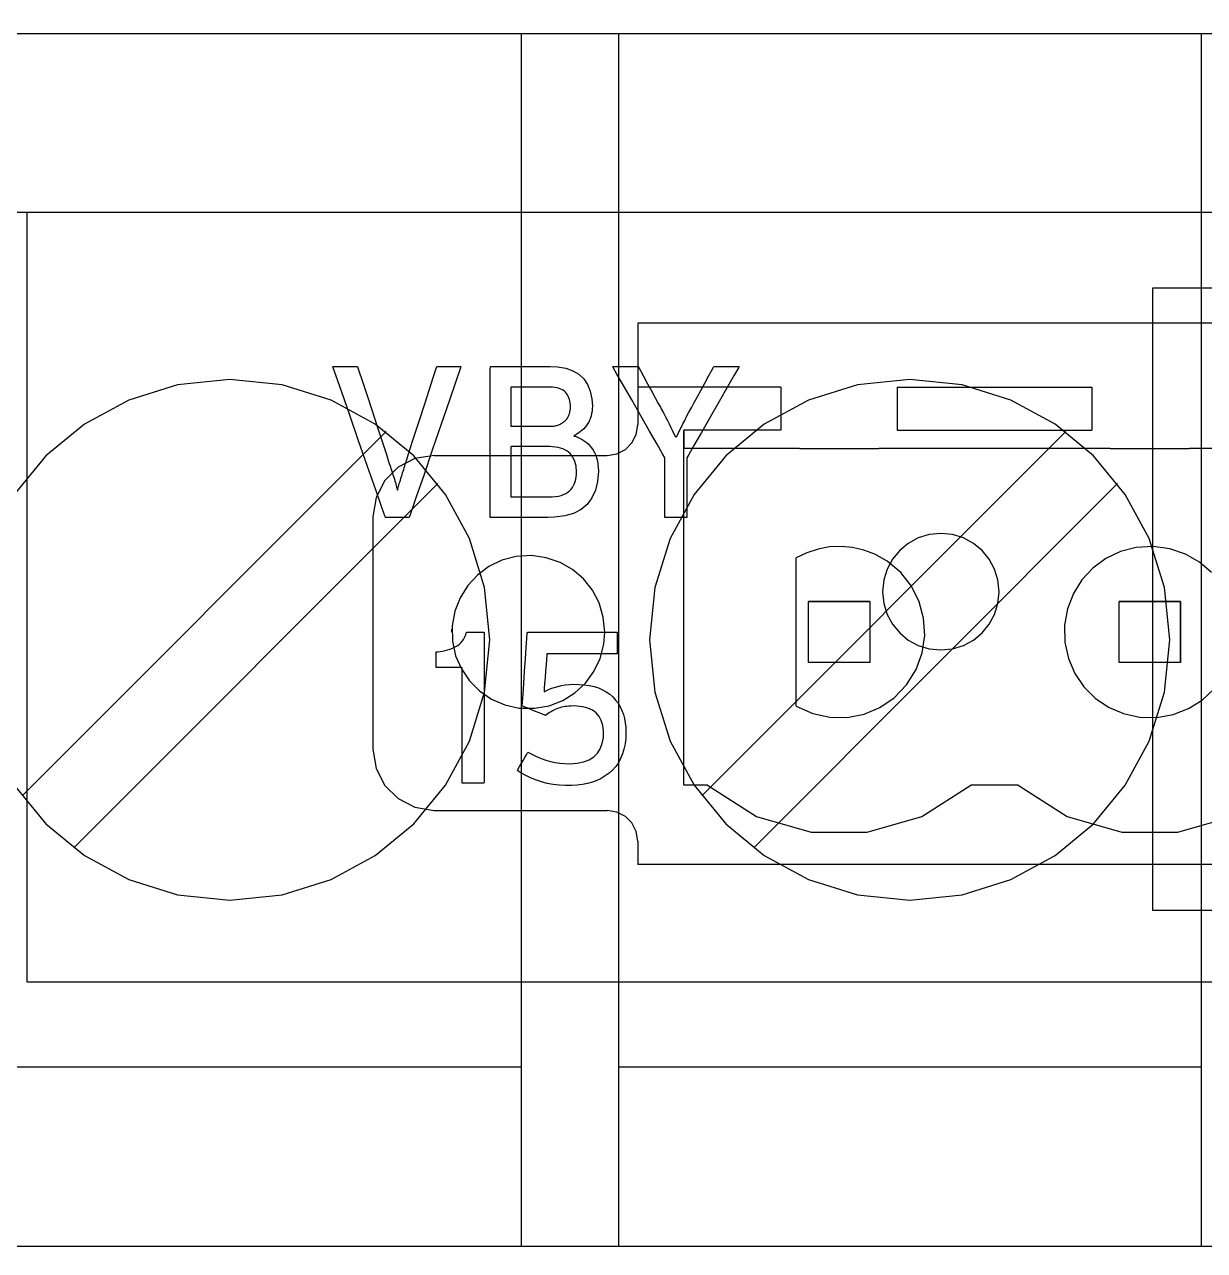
# Model space of a CAD drawing. Extents: x 1 to 47.7, y 0.2 to 33.4.
# Drawn here: x 32.929 to 33.688, y 10.856 to 11.644 of the extents above; entities that cross this region are included whole.
import ezdxf

# ---------------------------------------------------------------- set-up
doc = ezdxf.new("R2010")
doc.units = 0
doc.header["$MEASUREMENT"] = 0
for name, color, linetype in [('1_1__SCREW_TERMINAL_BLOCK_', 7, 'CONTINUOUS'), ('1_2__SCREW_TERMINAL_BLOCK_', 7, 'CONTINUOUS'), ('1_3__CONNECTORIZED_RELAY__', 7, 'CONTINUOUS'), ('1_4__CONNECTORIZED_RELAY__', 7, 'CONTINUOUS')]:
    doc.layers.add(name, color=color, linetype=linetype)

msp = doc.modelspace()

# ---------------------------------------------------------------- linework, layer by layer
at = {"layer": '1_1__SCREW_TERMINAL_BLOCK_'}
for points in [[(34.76386, 11.63858), (34.54315, 11.63858), (34.31163, 11.63858), (33.8421, 11.63858), (33.61707, 11.63858), (33.50982, 11.63858), (33.40717, 11.63858), (33.30993, 11.63858), (33.2189, 11.63858), (33.1349, 11.63858), (33.05874, 11.63858), (32.99123, 11.63858), (32.93318, 11.63858), (32.88541, 11.63858)], [(33.24825, 11.63858), (33.24825, 10.85864)], [(33.31078, 11.63858), (33.31078, 10.85864)], [(33.68578, 11.63858), (33.68578, 10.85864)], [(33.24825, 11.52354), (32.87325, 11.52354)], [(33.68578, 11.52354), (33.31078, 11.52354)], [(32.92199, 11.15506), (32.94243, 11.13027), (32.96721, 11.10981), (32.99565, 11.09436), (33.02708, 11.08459), (33.06083, 11.08118), (33.09453, 11.08459), (33.12592, 11.09436), (33.15433, 11.10981), (33.17909, 11.13027), (33.19952, 11.15506), (33.21494, 11.18349), (33.2247, 11.2149), (33.2281, 11.24861), (33.2247, 11.28231), (33.21494, 11.31373), (33.19952, 11.34216), (33.17909, 11.36695), (33.15433, 11.38741), (33.12592, 11.40286), (33.09453, 11.41263), (33.06083, 11.41604), (33.02708, 11.41263), (32.99565, 11.40286), (32.96721, 11.38741), (32.94243, 11.36695), (32.92199, 11.34216)], [(33.16126, 11.38261), (32.92699, 11.14835)], [(33.59878, 11.38261), (33.36452, 11.14835)], [(33.19467, 11.3492), (32.96041, 11.11493)], [(33.63203, 11.3492), (33.39794, 11.11493)], [(33.24825, 10.97369), (32.87325, 10.97369)], [(33.68578, 10.97369), (33.31078, 10.97369)], [(32.88541, 10.85864), (32.93318, 10.85864), (32.99123, 10.85864), (33.05874, 10.85864), (33.1349, 10.85864), (33.2189, 10.85864), (33.30993, 10.85864), (33.40717, 10.85864), (33.50982, 10.85864), (33.61707, 10.85864), (33.8421, 10.85864), (34.31163, 10.85864), (34.54315, 10.85864), (34.76386, 10.85864)]]:
    msp.add_lwpolyline(points, dxfattribs=at)
msp.add_lwpolyline([(33.66562, 11.24861), (33.66222, 11.28231), (33.65247, 11.31373), (33.63704, 11.34216), (33.61661, 11.36695), (33.59185, 11.38741), (33.56344, 11.40286), (33.53205, 11.41263), (33.49836, 11.41604), (33.46461, 11.41263), (33.43317, 11.40286), (33.40473, 11.38741), (33.37996, 11.36695), (33.35952, 11.34216), (33.34408, 11.31373), (33.33433, 11.28231), (33.33093, 11.24861), (33.33433, 11.2149), (33.34408, 11.18349), (33.35952, 11.15506), (33.37996, 11.13027), (33.40473, 11.10981), (33.43317, 11.09436), (33.46461, 11.08459), (33.49836, 11.08118), (33.53205, 11.08459), (33.56344, 11.09436), (33.59185, 11.10981), (33.61661, 11.13027), (33.63704, 11.15506), (33.65247, 11.18349), (33.66222, 11.2149)], close=True, dxfattribs=at)
at = {"layer": '1_2__SCREW_TERMINAL_BLOCK_'}
for points in [[(35.38001, 11.52363), (32.93, 11.52363)], [(32.93, 11.52363), (32.93, 11.02862)], [(33.32334, 11.45243), (33.32334, 11.43081)], [(34.98241, 11.45243), (33.32334, 11.45243)], [(33.32334, 11.43081), (33.32334, 11.41111)], [(33.41546, 11.41111), (33.32334, 11.41111)], [(33.32334, 11.41111), (33.32334, 11.38691)], [(33.41546, 11.41111), (33.41546, 11.38355)], [(33.49028, 11.41111), (33.61547, 11.41111)], [(33.49028, 11.41111), (33.49028, 11.38355)], [(33.61547, 11.41111), (33.61547, 11.38355)], [(33.30364, 11.36722), (33.30988, 11.36822), (33.31529, 11.37102), (33.31955, 11.37528), (33.32234, 11.38069), (33.32334, 11.38691)], [(33.41546, 11.38355), (33.35285, 11.38355)], [(33.35285, 11.1552), (33.35285, 11.38355)], [(33.35285, 11.38355), (33.35285, 11.37175)], [(33.49028, 11.38355), (33.61547, 11.38355)], [(33.19223, 11.36722), (33.1798, 11.36521), (33.16899, 11.35962), (33.16047, 11.3511), (33.15488, 11.3403), (33.15287, 11.32786)], [(33.19223, 11.36722), (33.30364, 11.36722)], [(33.19223, 11.36722), (33.19223, 11.36722)], [(33.42734, 11.37175), (33.35285, 11.37175)], [(33.35285, 11.16703), (33.35285, 11.37175)], [(33.42734, 11.37175), (33.42924, 11.37175)], [(33.42924, 11.37175), (33.47649, 11.37175)], [(33.47649, 11.37175), (33.47839, 11.37175)], [(33.62732, 11.37175), (33.47839, 11.37175)], [(33.62732, 11.37175), (33.62925, 11.37175)], [(33.62925, 11.37175), (33.67647, 11.37175)], [(33.67647, 11.37175), (33.6784, 11.37175)], [(33.82735, 11.37175), (33.6784, 11.37175)], [(33.15287, 11.32786), (33.15287, 11.17823)], [(33.1529, 11.32943), (33.1529, 11.32941)], [(33.42531, 11.2059), (33.43594, 11.20117), (33.44698, 11.19882), (33.45809, 11.19876), (33.46891, 11.2009), (33.4791, 11.20515), (33.48833, 11.21141), (33.49624, 11.2196), (33.50246, 11.22956), (33.50639, 11.24037), (33.50796, 11.25146), (33.50728, 11.26251), (33.50442, 11.27315), (33.49949, 11.28306), (33.49258, 11.29188), (33.48377, 11.29927), (33.47589, 11.3037), (33.46882, 11.30638), (33.46153, 11.30806), (33.45411, 11.30873), (33.44667, 11.30839), (33.43932, 11.30705), (33.43217, 11.30471), (33.42531, 11.30136)], [(33.69257, 11.29188), (33.68475, 11.29861), (33.67576, 11.3038), (33.66581, 11.30724), (33.65509, 11.30872), (33.64415, 11.30808), (33.63386, 11.3054), (33.62446, 11.30088), (33.61615, 11.29474), (33.60913, 11.28719), (33.60362, 11.27841), (33.59982, 11.26863), (33.59793, 11.25805), (33.59814, 11.24706), (33.60043, 11.23662), (33.60459, 11.22703), (33.61042, 11.21848), (33.61771, 11.21119), (33.62626, 11.20536), (33.63585, 11.2012), (33.64629, 11.19891), (33.65728, 11.19869), (33.66786, 11.20058), (33.67764, 11.20439), (33.68642, 11.2099), (33.69397, 11.21692)], [(33.42531, 11.2059), (33.42531, 11.30136)], [(33.4332, 11.27331), (33.47256, 11.27331)], [(33.4332, 11.23395), (33.4332, 11.27331)], [(33.47256, 11.27331), (33.4332, 11.27331)], [(33.47256, 11.27331), (33.47256, 11.23395)], [(33.47256, 11.27331), (33.47256, 11.27331)], [(33.47256, 11.27331), (33.47256, 11.23395)], [(33.63318, 11.27331), (33.67257, 11.27331)], [(33.63318, 11.23395), (33.63318, 11.27331)], [(33.67257, 11.27331), (33.63318, 11.27331)], [(33.67257, 11.27331), (33.67257, 11.23395)], [(33.67257, 11.27331), (33.67257, 11.27331)], [(33.67257, 11.23395), (33.67257, 11.27331)], [(33.20365, 11.25364), (33.20371, 11.25559)], [(33.59781, 11.25584), (33.59781, 11.25584)], [(33.47256, 11.23395), (33.4332, 11.23395)], [(33.67257, 11.23395), (33.63318, 11.23395)], [(33.15287, 11.17823), (33.15488, 11.16579), (33.16047, 11.15499), (33.16899, 11.14647), (33.1798, 11.14088), (33.19223, 11.13887)], [(33.35285, 11.16703), (33.35285, 11.16703)], [(33.35285, 11.1552), (33.35285, 11.16703)], [(33.36807, 11.1552), (33.35285, 11.1552)], [(33.36807, 11.1552), (33.39975, 11.13504), (33.43479, 11.12496), (33.47095, 11.12496), (33.506, 11.13504), (33.53769, 11.1552)], [(33.56808, 11.1552), (33.53769, 11.1552)], [(33.56808, 11.1552), (33.59974, 11.13504), (33.63479, 11.12496), (33.67096, 11.12496), (33.706, 11.13504), (33.73767, 11.1552)], [(33.19223, 11.13887), (33.30364, 11.13887)], [(33.32334, 11.11917), (33.32234, 11.1254), (33.31955, 11.13081), (33.31529, 11.13507), (33.30988, 11.13786), (33.30364, 11.13887)], [(33.32334, 11.11917), (33.32334, 11.10404)], [(34.98241, 11.10404), (33.32334, 11.10404)], [(32.93, 11.02862), (35.38001, 11.02862)]]:
    msp.add_lwpolyline(points, dxfattribs=at)
msp.add_lwpolyline([(33.30207, 11.25364), (33.30112, 11.26332), (33.29838, 11.27237), (33.29405, 11.28058), (33.2883, 11.28778), (33.28133, 11.29379), (33.2733, 11.29842), (33.26441, 11.30149), (33.25484, 11.30281), (33.24507, 11.30224), (33.23589, 11.29984), (33.22749, 11.29582), (33.22007, 11.29034), (33.21381, 11.28359), (33.20889, 11.27576), (33.2055, 11.26703), (33.20381, 11.25758), (33.204, 11.24776), (33.20604, 11.23844), (33.20976, 11.22988), (33.21496, 11.22225), (33.22147, 11.21574), (33.2291, 11.21054), (33.23767, 11.20682), (33.24699, 11.20478), (33.2568, 11.20459), (33.26625, 11.20628), (33.27498, 11.20967), (33.28281, 11.21459), (33.28956, 11.22085), (33.29504, 11.22827), (33.29906, 11.23667), (33.30146, 11.24585), (33.30207, 11.25364), (33.30207, 11.25364), (33.30207, 11.25364), (33.30207, 11.25364), (33.30207, 11.25364), (33.30207, 11.25364), (33.30207, 11.25364), (33.30207, 11.25364)], close=True, dxfattribs=at)
at = {"layer": '1_3__CONNECTORIZED_RELAY__'}
msp.add_lwpolyline([(33.8396, 11.81481), (33.8396, 11.47478), (33.6546, 11.47478), (33.6546, 11.07482), (33.8396, 11.07482), (33.8396, 10.7348), (34.38943, 10.7348), (34.38943, 11.07482), (34.57444, 11.07482), (34.57444, 11.47478), (34.38943, 11.47478), (34.38943, 11.81481), (33.8396, 11.81481)], dxfattribs=at)
for points in [[(33.17622, 11.32734), (33.17564, 11.32734), (33.17412, 11.32734), (33.17193, 11.32734), (33.16936, 11.32734), (33.1667, 11.32734), (33.16424, 11.32734), (33.16226, 11.32734), (33.16105, 11.32734), (33.16063, 11.32784), (33.15855, 11.33384), (33.1546, 11.34519), (33.14943, 11.36008), (33.14365, 11.3767), (33.13791, 11.39323), (33.13282, 11.40787), (33.12902, 11.41881), (33.12713, 11.42424), (33.12735, 11.42452), (33.12868, 11.42452), (33.13078, 11.42452), (33.13335, 11.42452), (33.13609, 11.42452), (33.13871, 11.42452), (33.14092, 11.42452), (33.14241, 11.42452), (33.14291, 11.4245), (33.14379, 11.4218), (33.1459, 11.41538), (33.14884, 11.40639), (33.15225, 11.39598), (33.15574, 11.38531), (33.15895, 11.37553), (33.16148, 11.3678), (33.16296, 11.36327), (33.16335, 11.36209), (33.1637, 11.36105), (33.16406, 11.35999), (33.16442, 11.35891), (33.16478, 11.35781), (33.16515, 11.35669), (33.16553, 11.35554), (33.16591, 11.35438), (33.1663, 11.3532), (33.16665, 11.352), (33.16697, 11.35086), (33.16727, 11.34978), (33.16755, 11.34877), (33.16781, 11.34782), (33.16805, 11.34693), (33.16827, 11.34611), (33.16847, 11.34535), (33.16865, 11.3449), (33.16882, 11.34562), (33.16903, 11.3464), (33.16926, 11.34725), (33.16953, 11.34816), (33.16982, 11.34913), (33.17014, 11.35017), (33.1705, 11.35127), (33.17088, 11.35244), (33.17126, 11.35365), (33.17161, 11.35485), (33.17196, 11.35603), (33.1723, 11.35718), (33.17264, 11.35831), (33.17297, 11.35942), (33.1733, 11.3605), (33.17362, 11.36156), (33.17394, 11.3626), (33.17458, 11.3646), (33.17647, 11.37042), (33.17925, 11.37901), (33.18256, 11.38923), (33.18602, 11.39991), (33.18925, 11.40992), (33.1919, 11.41809), (33.19358, 11.42328), (33.19403, 11.42452), (33.1949, 11.42452), (33.19666, 11.42452), (33.19901, 11.42452), (33.20166, 11.42452), (33.20433, 11.42452), (33.20672, 11.42452), (33.20854, 11.42452), (33.2095, 11.42452), (33.20906, 11.42301), (33.20644, 11.41538), (33.20215, 11.40288), (33.19682, 11.38734), (33.19106, 11.37057), (33.1855, 11.35437), (33.18075, 11.34056), (33.17745, 11.33095)], [(33.29796, 11.35714), (33.29744, 11.35058), (33.29606, 11.34484), (33.29382, 11.33991), (33.29072, 11.33579), (33.28676, 11.33249), (33.28195, 11.33), (33.27628, 11.32832), (33.26975, 11.32746), (33.26545, 11.32734), (33.26291, 11.32734), (33.25834, 11.32734), (33.25245, 11.32734), (33.24597, 11.32734), (33.2396, 11.32734), (33.23407, 11.32734), (33.23009, 11.32734), (33.22839, 11.32734), (33.22837, 11.33027), (33.22837, 11.33946), (33.22837, 11.3531), (33.22837, 11.36932), (33.22837, 11.38627), (33.22837, 11.40208), (33.22837, 11.41489), (33.22837, 11.42284), (33.22854, 11.42452), (33.23089, 11.42452), (33.23543, 11.42452), (33.24141, 11.42452), (33.24808, 11.42452), (33.25472, 11.42452), (33.26058, 11.42452), (33.26491, 11.42452), (33.26697, 11.42452), (33.27163, 11.42429), (33.2769, 11.42339), (33.28146, 11.4218), (33.28532, 11.41953), (33.28848, 11.41658), (33.29093, 11.41295), (33.29269, 11.40863), (33.29374, 11.40364), (33.29407, 11.3989), (33.294, 11.39725), (33.29384, 11.39567), (33.29359, 11.39416), (33.29325, 11.39271), (33.29282, 11.39133), (33.2923, 11.39001), (33.29169, 11.38876), (33.29099, 11.38758), (33.2902, 11.38647), (33.28937, 11.38543), (33.28848, 11.38444), (33.28753, 11.38352), (33.28653, 11.38265), (33.28546, 11.38183), (33.28435, 11.38108), (33.28317, 11.38038), (33.28223, 11.37977), (33.28361, 11.37938), (33.28496, 11.37888), (33.28628, 11.37826), (33.28757, 11.37753), (33.28883, 11.37668), (33.29007, 11.37572), (33.29128, 11.37464), (33.29245, 11.37345), (33.29358, 11.37214), (33.29458, 11.37071), (33.29545, 11.36915), (33.29619, 11.36746), (33.2968, 11.36565), (33.29728, 11.36372), (33.29764, 11.36165), (33.29786, 11.35946)], [(33.35483, 11.36575), (33.35483, 11.36432), (33.35483, 11.36052), (33.35483, 11.35507), (33.35483, 11.34866), (33.35483, 11.34203), (33.35483, 11.33589), (33.35483, 11.33095), (33.35483, 11.32793), (33.35476, 11.32734), (33.35389, 11.32734), (33.35224, 11.32734), (33.35008, 11.32734), (33.34767, 11.32734), (33.34528, 11.32734), (33.34315, 11.32734), (33.34157, 11.32734), (33.34078, 11.32734), (33.34074, 11.32811), (33.34074, 11.33134), (33.34074, 11.33642), (33.34074, 11.34264), (33.34074, 11.34929), (33.34074, 11.35564), (33.34074, 11.36098), (33.34074, 11.3646), (33.34073, 11.36581), (33.33926, 11.36836), (33.33576, 11.37445), (33.33087, 11.38297), (33.3252, 11.39284), (33.31939, 11.40295), (33.31406, 11.41222), (33.30985, 11.41955), (33.30738, 11.42385), (33.30713, 11.42452), (33.30824, 11.42452), (33.31024, 11.42452), (33.31282, 11.42452), (33.31566, 11.42452), (33.31846, 11.42452), (33.32091, 11.42452), (33.3227, 11.42452), (33.32352, 11.42452), (33.32391, 11.42384), (33.32521, 11.42146), (33.3272, 11.41782), (33.32959, 11.41343), (33.33212, 11.4088), (33.33452, 11.40441), (33.3365, 11.40078), (33.33781, 11.39839), (33.33843, 11.39723), (33.33978, 11.39466), (33.34108, 11.39218), (33.34231, 11.38979), (33.34347, 11.3875), (33.34457, 11.3853), (33.34561, 11.3832), (33.34659, 11.38119), (33.34749, 11.37928), (33.34834, 11.37941), (33.34922, 11.38128), (33.35017, 11.38326), (33.3512, 11.38534), (33.3523, 11.38753), (33.35347, 11.38982), (33.35471, 11.39222), (33.35603, 11.39472), (33.35741, 11.39733), (33.358, 11.39841), (33.35939, 11.40094), (33.36144, 11.40469), (33.36388, 11.40914), (33.36644, 11.4138), (33.36883, 11.41816), (33.37078, 11.42172), (33.37202, 11.42398), (33.37236, 11.42452), (33.37327, 11.42452), (33.3751, 11.42452), (33.37755, 11.42452), (33.38032, 11.42452), (33.38311, 11.42452), (33.3856, 11.42452), (33.3875, 11.42452), (33.38851, 11.42452), (33.38807, 11.42361), (33.38541, 11.41899), (33.38107, 11.41143), (33.37568, 11.40204), (33.36985, 11.39189), (33.36422, 11.3821), (33.35942, 11.37375), (33.35608, 11.36793)], [(33.27998, 11.39848), (33.27994, 11.39975), (33.27982, 11.40096), (33.27962, 11.40213), (33.27935, 11.40324), (33.279, 11.40431), (33.27857, 11.40532), (33.27806, 11.40629), (33.27748, 11.4072), (33.27676, 11.40804), (33.2759, 11.40876), (33.27493, 11.40939), (33.27386, 11.40993), (33.27268, 11.41037), (33.2714, 11.41073), (33.27001, 11.41099), (33.26851, 11.41116), (33.26691, 11.41123), (33.26595, 11.41123), (33.26337, 11.41123), (33.25969, 11.41123), (33.25539, 11.41123), (33.25097, 11.41123), (33.24692, 11.41123), (33.24373, 11.41123), (33.2419, 11.41123), (33.24164, 11.41098), (33.24164, 11.40916), (33.24164, 11.40598), (33.24164, 11.40194), (33.24164, 11.39754), (33.24164, 11.39325), (33.24164, 11.38959), (33.24164, 11.38702), (33.24164, 11.38606), (33.24261, 11.38606), (33.24518, 11.38606), (33.24887, 11.38606), (33.25317, 11.38606), (33.25759, 11.38606), (33.26164, 11.38606), (33.26483, 11.38606), (33.26666, 11.38606), (33.26733, 11.38606), (33.26815, 11.3861), (33.26893, 11.38616), (33.26968, 11.38626), (33.2704, 11.38638), (33.27109, 11.38654), (33.27174, 11.38674), (33.27236, 11.38696), (33.27295, 11.38721), (33.27351, 11.38748), (33.27405, 11.38776), (33.27457, 11.38806), (33.27507, 11.38837), (33.27554, 11.3887), (33.27599, 11.38905), (33.27642, 11.38941), (33.27682, 11.3898), (33.27736, 11.39041), (33.27797, 11.39127), (33.2785, 11.39217), (33.27895, 11.39311), (33.27932, 11.3941), (33.27961, 11.39513), (33.27981, 11.3962), (33.27993, 11.39732)], [(33.28384, 11.35674), (33.28355, 11.36033), (33.28279, 11.36347), (33.28156, 11.36616), (33.27987, 11.36841), (33.27772, 11.3702), (33.2751, 11.37154), (33.27201, 11.37243), (33.26846, 11.37287), (33.26671, 11.37292), (33.26452, 11.37292), (33.261, 11.37292), (33.25669, 11.37292), (33.25212, 11.37292), (33.24781, 11.37292), (33.2443, 11.37292), (33.24211, 11.37292), (33.24164, 11.37277), (33.24164, 11.3707), (33.24164, 11.36674), (33.24164, 11.36155), (33.24164, 11.3558), (33.24164, 11.35017), (33.24164, 11.34531), (33.24164, 11.34191), (33.24164, 11.34062), (33.24264, 11.34062), (33.24529, 11.34062), (33.24907, 11.34062), (33.25346, 11.34062), (33.25793, 11.34062), (33.26197, 11.34062), (33.26505, 11.34062), (33.26666, 11.34062), (33.26824, 11.34065), (33.27031, 11.34081), (33.27223, 11.34109), (33.27398, 11.34151), (33.27558, 11.34205), (33.27702, 11.34273), (33.27831, 11.34354), (33.27943, 11.34448), (33.28039, 11.34553), (33.2812, 11.34664), (33.2819, 11.34784), (33.28249, 11.34912), (33.28298, 11.35048), (33.28336, 11.35192), (33.28362, 11.35344), (33.28379, 11.35505)], [(33.48085, 11.2796), (33.48161, 11.27204), (33.4838, 11.26501), (33.48726, 11.25864), (33.49184, 11.25309), (33.49739, 11.24851), (33.50377, 11.24505), (33.51081, 11.24287), (33.51837, 11.24211), (33.52592, 11.24287), (33.53295, 11.24505), (33.53932, 11.24851), (33.54487, 11.25309), (33.54945, 11.25864), (33.55291, 11.26501), (33.55509, 11.27204), (33.55585, 11.2796), (33.55509, 11.28716), (33.55291, 11.2942), (33.54945, 11.30057), (33.54487, 11.30612), (33.53932, 11.31071), (33.53295, 11.31416), (33.52592, 11.31635), (33.51837, 11.31711), (33.51081, 11.31635), (33.50377, 11.31416), (33.49739, 11.31071), (33.49184, 11.30612), (33.48726, 11.30057), (33.4838, 11.2942), (33.48161, 11.28716)], [(33.21022, 11.15636), (33.21022, 11.15921), (33.21022, 11.1668), (33.21022, 11.17766), (33.21022, 11.19034), (33.21022, 11.20339), (33.21022, 11.21534), (33.21022, 11.22475), (33.21022, 11.23015), (33.21005, 11.23089), (33.20884, 11.23089), (33.20674, 11.23089), (33.20406, 11.23089), (33.20113, 11.23089), (33.19829, 11.23089), (33.19586, 11.23089), (33.19416, 11.23089), (33.19352, 11.23089), (33.19352, 11.23127), (33.19352, 11.23229), (33.19352, 11.23376), (33.19352, 11.23547), (33.19352, 11.23722), (33.19352, 11.23883), (33.19352, 11.2401), (33.19352, 11.24083), (33.19439, 11.241), (33.19608, 11.24119), (33.19771, 11.24145), (33.19928, 11.24177), (33.2008, 11.24216), (33.20226, 11.24262), (33.20365, 11.24314), (33.20499, 11.24373), (33.20627, 11.24438), (33.20746, 11.24509), (33.20854, 11.24589), (33.20951, 11.24679), (33.21037, 11.2478), (33.21112, 11.2489), (33.21177, 11.2501), (33.21231, 11.2514), (33.21274, 11.2528), (33.21303, 11.25354), (33.21386, 11.25354), (33.2153, 11.25354), (33.21713, 11.25354), (33.21912, 11.25354), (33.22106, 11.25354), (33.22273, 11.25354), (33.22389, 11.25354), (33.22432, 11.25354), (33.22432, 11.24982), (33.22432, 11.23993), (33.22432, 11.22577), (33.22432, 11.20923), (33.22432, 11.19222), (33.22432, 11.17663), (33.22432, 11.16437), (33.22432, 11.15733), (33.22418, 11.15636), (33.22316, 11.15636), (33.22138, 11.15636), (33.21912, 11.15636), (33.21665, 11.15636), (33.21425, 11.15636), (33.21219, 11.15636), (33.21076, 11.15636)], [(33.31567, 11.18936), (33.31551, 11.18546), (33.31509, 11.1818), (33.3144, 11.17838), (33.31346, 11.1752), (33.31225, 11.17225), (33.31079, 11.16954), (33.30906, 11.16707), (33.30708, 11.16484), (33.30483, 11.16285), (33.3024, 11.16107), (33.2998, 11.15952), (33.29703, 11.15819), (33.29409, 11.15708), (33.29097, 11.15619), (33.28769, 11.15552), (33.28424, 11.15506), (33.28061, 11.15483), (33.27673, 11.15482), (33.27276, 11.15506), (33.26885, 11.15554), (33.26501, 11.15628), (33.26125, 11.15726), (33.25755, 11.15849), (33.25392, 11.15997), (33.25036, 11.16171), (33.24687, 11.16369), (33.24584, 11.1646), (33.24637, 11.16554), (33.24724, 11.16706), (33.24831, 11.16895), (33.24948, 11.17099), (33.25061, 11.17297), (33.25158, 11.17469), (33.25228, 11.17591), (33.25257, 11.17643), (33.25518, 11.17501), (33.25813, 11.17359), (33.26109, 11.17235), (33.26408, 11.1713), (33.26708, 11.17044), (33.2701, 11.16977), (33.27315, 11.16929), (33.27621, 11.169), (33.2795, 11.16891), (33.28422, 11.16928), (33.28835, 11.17014), (33.29192, 11.17151), (33.29491, 11.17337), (33.29733, 11.17574), (33.29918, 11.1786), (33.30045, 11.18196), (33.30115, 11.18582), (33.30124, 11.18997), (33.30076, 11.19356), (33.2998, 11.1967), (33.29836, 11.19938), (33.29645, 11.20161), (33.29407, 11.2034), (33.29121, 11.20473), (33.28787, 11.2056), (33.28406, 11.20603), (33.28148, 11.20607), (33.28018, 11.20603), (33.27893, 11.20595), (33.27771, 11.20583), (33.27652, 11.20567), (33.27538, 11.20547), (33.27427, 11.20524), (33.2732, 11.20496), (33.27217, 11.20465), (33.27118, 11.20427), (33.27022, 11.20384), (33.26927, 11.20338), (33.26834, 11.20289), (33.26744, 11.20237), (33.26654, 11.20181), (33.26567, 11.20122), (33.26482, 11.20061), (33.26398, 11.19996), (33.26344, 11.20018), (33.262, 11.20077), (33.25992, 11.20161), (33.25747, 11.20261), (33.25491, 11.20365), (33.25252, 11.20462), (33.25056, 11.20542), (33.24929, 11.20594), (33.24896, 11.20616), (33.24913, 11.20858), (33.24947, 11.21366), (33.24994, 11.22057), (33.25047, 11.22846), (33.25102, 11.23649), (33.25151, 11.24381), (33.2519, 11.2496), (33.25213, 11.25299), (33.2526, 11.25354), (33.25635, 11.25354), (33.26313, 11.25354), (33.27191, 11.25354), (33.28165, 11.25354), (33.29134, 11.25354), (33.29994, 11.25354), (33.30643, 11.25354), (33.30979, 11.25354), (33.31003, 11.25331), (33.31003, 11.25223), (33.31003, 11.25049), (33.31003, 11.24832), (33.31003, 11.24597), (33.31003, 11.24369), (33.31003, 11.24173), (33.31003, 11.24032), (33.31003, 11.23972), (33.30873, 11.23971), (33.30465, 11.23971), (33.29855, 11.23971), (33.29126, 11.23971), (33.28356, 11.23971), (33.27626, 11.23971), (33.27017, 11.23971), (33.26608, 11.23971), (33.26478, 11.2397), (33.2647, 11.23863), (33.26452, 11.23611), (33.26425, 11.2326), (33.26395, 11.22853), (33.26364, 11.22434), (33.26335, 11.22047), (33.26311, 11.21735), (33.26297, 11.21542), (33.26354, 11.21538), (33.26541, 11.21639), (33.2674, 11.21727), (33.26952, 11.21804), (33.27177, 11.21868), (33.27414, 11.2192), (33.27664, 11.21959), (33.27926, 11.21986), (33.282, 11.22001), (33.28529, 11.21998), (33.28878, 11.21972), (33.29205, 11.21925), (33.29512, 11.21856), (33.29797, 11.21765), (33.3006, 11.21652), (33.30303, 11.21518), (33.30523, 11.21363), (33.30723, 11.21186), (33.309, 11.20989), (33.31056, 11.20779), (33.31192, 11.20556), (33.31306, 11.20319), (33.314, 11.20069), (33.31473, 11.19806), (33.31526, 11.19529), (33.31557, 11.19239)]]:
    msp.add_lwpolyline(points, close=True, dxfattribs=at)
at = {"layer": '1_4__CONNECTORIZED_RELAY__'}
for points in [[(35.38001, 11.52363), (32.93, 11.52363)], [(32.93, 11.52363), (32.93, 11.02862)], [(33.32334, 11.45243), (33.32334, 11.43081)], [(34.98241, 11.45243), (33.32334, 11.45243)], [(33.32334, 11.43081), (33.32334, 11.41111)], [(33.41546, 11.41111), (33.32334, 11.41111)], [(33.32334, 11.41111), (33.32334, 11.38691)], [(33.41546, 11.41111), (33.41546, 11.38355)], [(33.49028, 11.41111), (33.61547, 11.41111)], [(33.49028, 11.41111), (33.49028, 11.38355)], [(33.61547, 11.41111), (33.61547, 11.38355)], [(33.30364, 11.36722), (33.30988, 11.36822), (33.31529, 11.37102), (33.31955, 11.37528), (33.32234, 11.38069), (33.32334, 11.38691)], [(33.41546, 11.38355), (33.35285, 11.38355)], [(33.35285, 11.1552), (33.35285, 11.38355)], [(33.35285, 11.38355), (33.35285, 11.37175)], [(33.49028, 11.38355), (33.61547, 11.38355)], [(33.19223, 11.36722), (33.1798, 11.36521), (33.16899, 11.35962), (33.16047, 11.3511), (33.15488, 11.3403), (33.15287, 11.32786)], [(33.19223, 11.36722), (33.30364, 11.36722)], [(33.19223, 11.36722), (33.19223, 11.36722)], [(33.42734, 11.37175), (33.35285, 11.37175)], [(33.35285, 11.16703), (33.35285, 11.37175)], [(33.42734, 11.37175), (33.42924, 11.37175)], [(33.42924, 11.37175), (33.47649, 11.37175)], [(33.47649, 11.37175), (33.47839, 11.37175)], [(33.62732, 11.37175), (33.47839, 11.37175)], [(33.62732, 11.37175), (33.62925, 11.37175)], [(33.62925, 11.37175), (33.67647, 11.37175)], [(33.67647, 11.37175), (33.6784, 11.37175)], [(33.82735, 11.37175), (33.6784, 11.37175)], [(33.15287, 11.32786), (33.15287, 11.17823)], [(33.1529, 11.32943), (33.1529, 11.32941)], [(33.42531, 11.2059), (33.43594, 11.20117), (33.44698, 11.19882), (33.45809, 11.19876), (33.46891, 11.2009), (33.4791, 11.20515), (33.48833, 11.21141), (33.49624, 11.2196), (33.50246, 11.22956), (33.50639, 11.24037), (33.50796, 11.25146), (33.50728, 11.26251), (33.50442, 11.27315), (33.49949, 11.28306), (33.49258, 11.29188), (33.48377, 11.29927), (33.47589, 11.3037), (33.46882, 11.30638), (33.46153, 11.30806), (33.45411, 11.30873), (33.44667, 11.30839), (33.43932, 11.30705), (33.43217, 11.30471), (33.42531, 11.30136)], [(33.69257, 11.29188), (33.68475, 11.29861), (33.67576, 11.3038), (33.66581, 11.30724), (33.65509, 11.30872), (33.64415, 11.30808), (33.63386, 11.3054), (33.62446, 11.30088), (33.61615, 11.29474), (33.60913, 11.28719), (33.60362, 11.27841), (33.59982, 11.26863), (33.59793, 11.25805), (33.59814, 11.24706), (33.60043, 11.23662), (33.60459, 11.22703), (33.61042, 11.21848), (33.61771, 11.21119), (33.62626, 11.20536), (33.63585, 11.2012), (33.64629, 11.19891), (33.65728, 11.19869), (33.66786, 11.20058), (33.67764, 11.20439), (33.68642, 11.2099), (33.69397, 11.21692)], [(33.42531, 11.2059), (33.42531, 11.30136)], [(33.4332, 11.27331), (33.47256, 11.27331)], [(33.4332, 11.23395), (33.4332, 11.27331)], [(33.47256, 11.27331), (33.4332, 11.27331)], [(33.47256, 11.27331), (33.47256, 11.23395)], [(33.47256, 11.27331), (33.47256, 11.27331)], [(33.47256, 11.27331), (33.47256, 11.23395)], [(33.63318, 11.27331), (33.67257, 11.27331)], [(33.63318, 11.23395), (33.63318, 11.27331)], [(33.67257, 11.27331), (33.63318, 11.27331)], [(33.67257, 11.27331), (33.67257, 11.23395)], [(33.67257, 11.27331), (33.67257, 11.27331)], [(33.67257, 11.23395), (33.67257, 11.27331)], [(33.20365, 11.25364), (33.20371, 11.25559)], [(33.59781, 11.25584), (33.59781, 11.25584)], [(33.47256, 11.23395), (33.4332, 11.23395)], [(33.67257, 11.23395), (33.63318, 11.23395)], [(33.15287, 11.17823), (33.15488, 11.16579), (33.16047, 11.15499), (33.16899, 11.14647), (33.1798, 11.14088), (33.19223, 11.13887)], [(33.35285, 11.16703), (33.35285, 11.16703)], [(33.35285, 11.1552), (33.35285, 11.16703)], [(33.36807, 11.1552), (33.35285, 11.1552)], [(33.36807, 11.1552), (33.39975, 11.13504), (33.43479, 11.12496), (33.47095, 11.12496), (33.506, 11.13504), (33.53769, 11.1552)], [(33.56808, 11.1552), (33.53769, 11.1552)], [(33.56808, 11.1552), (33.59974, 11.13504), (33.63479, 11.12496), (33.67096, 11.12496), (33.706, 11.13504), (33.73767, 11.1552)], [(33.19223, 11.13887), (33.30364, 11.13887)], [(33.32334, 11.11917), (33.32234, 11.1254), (33.31955, 11.13081), (33.31529, 11.13507), (33.30988, 11.13786), (33.30364, 11.13887)], [(33.32334, 11.11917), (33.32334, 11.10404)], [(34.98241, 11.10404), (33.32334, 11.10404)], [(32.93, 11.02862), (35.38001, 11.02862)]]:
    msp.add_lwpolyline(points, dxfattribs=at)
msp.add_lwpolyline([(33.30207, 11.25364), (33.30112, 11.26332), (33.29838, 11.27237), (33.29405, 11.28058), (33.2883, 11.28778), (33.28133, 11.29379), (33.2733, 11.29842), (33.26441, 11.30149), (33.25484, 11.30281), (33.24507, 11.30224), (33.23589, 11.29984), (33.22749, 11.29582), (33.22007, 11.29034), (33.21381, 11.28359), (33.20889, 11.27576), (33.2055, 11.26703), (33.20381, 11.25758), (33.204, 11.24776), (33.20604, 11.23844), (33.20976, 11.22988), (33.21496, 11.22225), (33.22147, 11.21574), (33.2291, 11.21054), (33.23767, 11.20682), (33.24699, 11.20478), (33.2568, 11.20459), (33.26625, 11.20628), (33.27498, 11.20967), (33.28281, 11.21459), (33.28956, 11.22085), (33.29504, 11.22827), (33.29906, 11.23667), (33.30146, 11.24585), (33.30207, 11.25364), (33.30207, 11.25364), (33.30207, 11.25364), (33.30207, 11.25364), (33.30207, 11.25364), (33.30207, 11.25364), (33.30207, 11.25364), (33.30207, 11.25364)], close=True, dxfattribs=at)

doc.saveas('drawing.dxf')
